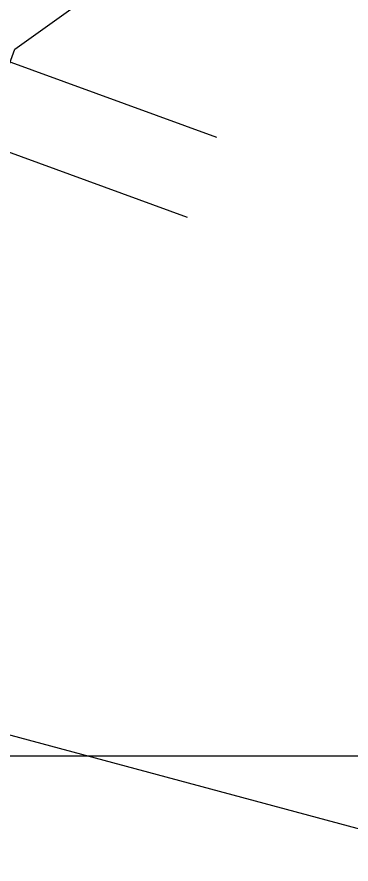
# Model space of a CAD drawing. Extents: x -11 to 40589024741, y -2 to 3380586937.
# Drawn here: x 40588332769 to 40588379754, y 3380091657 to 3380210975 of the extents above; entities that cross this region are included whole.
import ezdxf

# ---------------------------------------------------------------- set-up
doc = ezdxf.new("R2010")
doc.units = 0
doc.header["$LTSCALE"] = 10
doc.header["$MEASUREMENT"] = 0
doc.layers.add('0-WALL', color=252, linetype='Continuous')

msp = doc.modelspace()

# ---------------------------------------------------------------- linework, layer by layer
at = {"layer": '0-WALL'}
for q in [(40588313410.950279, 3380114748.565195), (40588313471.02832, 3380114732.406441)]:
    msp.add_line((40588399264.342773, 3380091657.2), q, dxfattribs=at)
msp.add_lwpolyline([(40588015062.5821, 3380106918.017643), (40588638762.5821, 3380106918.017643), (40588638762.5821, 3380476368.016743), (40588015062.5821, 3380476368.016743)], close=True, dxfattribs=at)
for points in [[(40588299235.457092, 3380115469.056357), (40588332477.08432, 3380206452.099553), (40588345905.984322, 3380216130.199553), (40588495364.21122, 3380220383.495256)], [(40588299235.472778, 3380115469.056804), (40588332477.099998, 3380206452.1), (40588345906, 3380216130.2), (40588495364.21122, 3380220383.495256)]]:
    msp.add_lwpolyline(points, dxfattribs=at)
at = {"layer": '0-WALL', "ltscale": 2}
for points in [[(40588304841.98941, 3380214492.363115), (40588360812.398743, 3380194043.00666)], [(40588300723.917389, 3380203221.095094), (40588356694.326721, 3380182771.73864)]]:
    msp.add_lwpolyline(points, dxfattribs=at)

doc.saveas('drawing.dxf')
